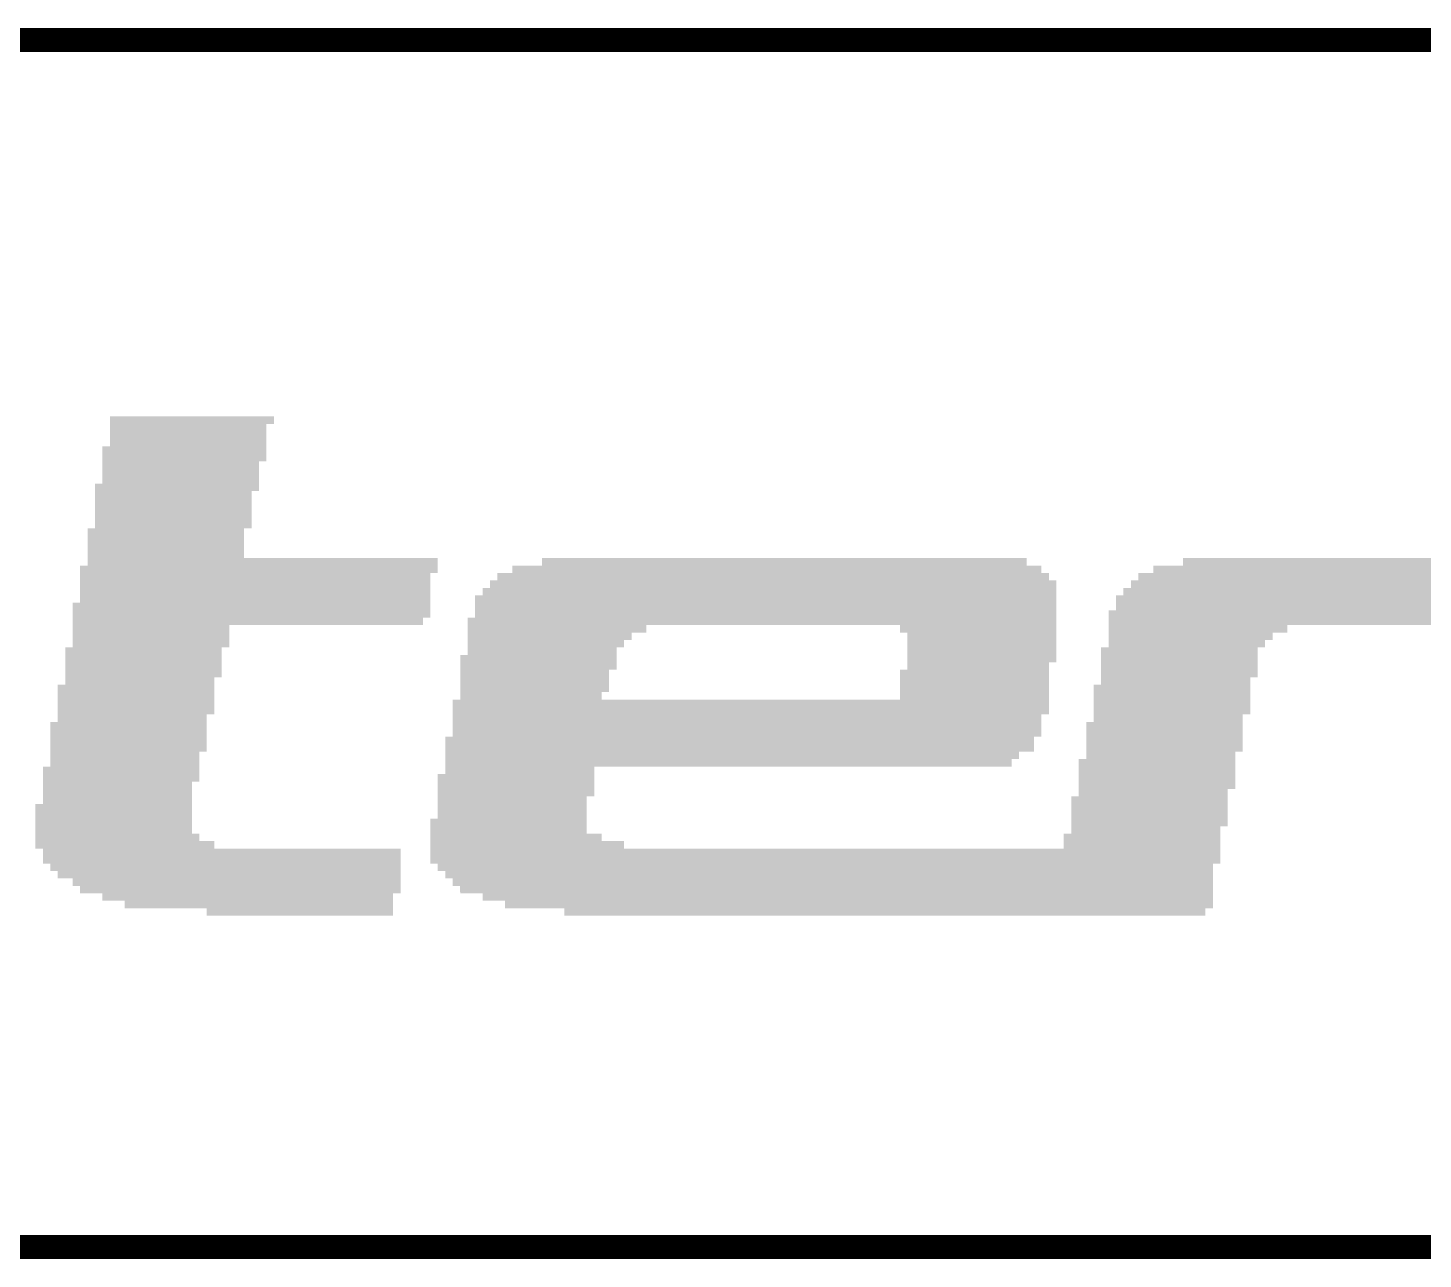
# Model space of a CAD drawing. Extents: x -8 to 142, y 0 to 126.
# Drawn here: x 12.27 to 23.83, y 115.6 to 125.8 of the extents above; entities that cross this region are included whole.
import ezdxf

# ---------------------------------------------------------------- set-up
doc = ezdxf.new("R2010")
doc.units = 0
doc.layers.add('02_ASSY1_GBR', color=6, linetype='CONTINUOUS')

msp = doc.modelspace()

# ---------------------------------------------------------------- linework, layer by layer
at = {"layer": '02_ASSY1_GBR', "const_width": 0.2}
msp.add_lwpolyline([(41.7, 125.7), (-8.3, 125.7), (-8.3, 115.7), (41.7, 115.7)], dxfattribs=at)
at = {"layer": '02_ASSY1_GBR'}
for points in [[(12.951, 122.334148), (12.951014, 122.518852), (14.246988, 122.334148), (14.247, 122.518852)], [(12.951014, 122.519054), (12.951018, 122.580926), (14.30898, 122.519054), (14.309, 122.580926)], [(12.951014, 122.519), (12.951014, 122.519054), (14.308926, 122.519), (14.30898, 122.519054)], [(12.951014, 122.51898), (12.951014, 122.519), (14.247128, 122.51898), (14.308926, 122.519)], [(12.951014, 122.518852), (12.951014, 122.51898), (14.247, 122.518852), (14.247128, 122.51898)], [(12.951018, 122.580926), (12.95102, 122.580946), (14.309, 122.580926), (14.30898, 122.580946)], [(12.95102, 122.580946), (12.951054, 122.58098), (14.30898, 122.580946), (14.308946, 122.58098)], [(12.951054, 122.58098), (12.951074, 122.581), (14.308946, 122.58098), (12.951074, 122.581)], [(12.88901, 122.210054), (12.88902, 122.333946), (14.24698, 122.210054), (14.246988, 122.333946)], [(12.88902, 122.333946), (12.889074, 122.334), (14.246988, 122.333946), (14.246988, 122.334)], [(12.889074, 122.334), (12.950872, 122.33402), (14.246988, 122.334), (14.246988, 122.33402)], [(12.950872, 122.33402), (12.951, 122.334148), (14.246988, 122.33402), (14.246988, 122.334148)], [(12.889, 122.025148), (12.88901, 122.209852), (14.184984, 122.025148), (14.185, 122.209852)], [(12.88901, 122.21), (12.88901, 122.210054), (14.246926, 122.21), (14.24698, 122.210054)], [(12.88901, 122.20998), (12.88901, 122.21), (14.185128, 122.20998), (14.246926, 122.21)], [(12.88901, 122.209852), (12.88901, 122.20998), (14.185, 122.209852), (14.185128, 122.20998)], [(12.828016, 121.964054), (12.82802, 122.024946), (14.18498, 121.964054), (14.184984, 122.024946)], [(12.82802, 122.024946), (12.828074, 122.025), (14.184984, 122.024946), (14.184984, 122.025)], [(12.828074, 122.025), (12.888872, 122.02502), (14.184984, 122.025), (14.184984, 122.02502)], [(12.888872, 122.02502), (12.889, 122.025148), (14.184984, 122.02502), (14.184984, 122.025148)], [(12.828, 121.655148), (12.828016, 121.963852), (14.12398, 121.655148), (14.124, 121.963852)], [(12.828016, 121.964), (12.828016, 121.964054), (14.184926, 121.964), (14.18498, 121.964054)], [(12.828016, 121.96398), (12.828016, 121.964), (14.124128, 121.96398), (14.184926, 121.964)], [(12.828016, 121.963852), (12.828016, 121.96398), (14.124, 121.963852), (14.124128, 121.96398)], [(12.766004, 121.408128), (12.766018, 121.654852), (14.06202, 121.408128), (14.062, 121.654852)], [(12.766018, 121.654852), (12.76602, 121.654946), (14.062, 121.654852), (14.062094, 121.654946)], [(12.76602, 121.654946), (12.766054, 121.65498), (14.062094, 121.654946), (14.062128, 121.65498)], [(12.766054, 121.65498), (12.766074, 121.655), (14.062128, 121.65498), (14.123926, 121.655)], [(12.766074, 121.655), (12.827872, 121.65502), (14.123926, 121.655), (14.123946, 121.65502)], [(12.827872, 121.65502), (12.827906, 121.655054), (14.123946, 121.65502), (14.12398, 121.655054)], [(12.827906, 121.655054), (12.828, 121.655148), (14.12398, 121.655054), (14.12398, 121.655148)], [(12.704016, 121.285054), (12.70402, 121.345946), (15.66698, 121.285054), (15.666988, 121.345946)], [(12.70402, 121.345946), (12.704074, 121.346), (15.666988, 121.345946), (15.666988, 121.346)], [(12.704074, 121.346), (12.765872, 121.34602), (15.666988, 121.346), (15.666988, 121.34602)], [(12.765872, 121.34602), (12.766, 121.346148), (15.666988, 121.34602), (15.666988, 121.346148)], [(12.766, 121.346148), (12.766004, 121.407926), (15.666988, 121.346148), (15.667, 121.407926)], [(12.766004, 121.408), (12.766004, 121.408128), (14.062148, 121.408), (14.06202, 121.408128)], [(12.766004, 121.40798), (12.766004, 121.408), (15.666946, 121.40798), (14.062148, 121.408)], [(12.766004, 121.407926), (12.766004, 121.40798), (15.667, 121.407926), (15.666946, 121.40798)], [(16.284, 121.285148), (16.284018, 121.345926), (20.66602, 121.285148), (20.666, 121.345926)], [(16.284018, 121.345926), (16.28402, 121.345946), (20.666, 121.345926), (20.66598, 121.345946)], [(16.28402, 121.345946), (16.284054, 121.34598), (20.66598, 121.345946), (20.665946, 121.34598)], [(16.284054, 121.34598), (16.284074, 121.346), (20.665946, 121.34598), (20.543148, 121.346)], [(16.284074, 121.346), (16.530872, 121.34602), (20.543148, 121.346), (20.543128, 121.34602)], [(16.530872, 121.34602), (16.53098, 121.346128), (20.543128, 121.34602), (20.54302, 121.346128)], [(16.53098, 121.346128), (16.531, 121.346148), (20.54302, 121.346128), (20.54302, 121.346148)], [(16.531, 121.346148), (16.531018, 121.407926), (20.54302, 121.346148), (20.543, 121.407926)], [(16.531018, 121.407926), (16.53102, 121.407946), (20.543, 121.407926), (20.54298, 121.407946)], [(16.53102, 121.407946), (16.531054, 121.40798), (20.54298, 121.407946), (20.542946, 121.40798)], [(16.531054, 121.40798), (16.531074, 121.408), (20.542946, 121.40798), (16.531074, 121.408)], [(21.592, 121.285148), (21.59202, 121.345946), (26.03598, 121.285148), (26.035988, 121.345946)], [(21.59202, 121.345946), (21.592074, 121.346), (26.035988, 121.345946), (26.035988, 121.346)], [(21.592074, 121.346), (21.838872, 121.34602), (26.035988, 121.346), (26.035988, 121.34602)], [(21.838872, 121.34602), (21.839, 121.346148), (26.035988, 121.34602), (26.035988, 121.346148)], [(21.839, 121.346148), (21.839018, 121.407852), (26.035988, 121.346148), (26.036, 121.407852)], [(21.839018, 121.407852), (21.83902, 121.407946), (26.036, 121.407852), (26.036094, 121.407946)], [(21.83902, 121.407946), (21.839054, 121.40798), (26.036094, 121.407946), (26.036128, 121.40798)], [(21.839054, 121.40798), (21.839074, 121.408), (26.036128, 121.40798), (26.097926, 121.408)], [(12.704, 121.038148), (12.704016, 121.284852), (15.604986, 121.038148), (15.605, 121.284852)], [(12.704016, 121.285), (12.704016, 121.285054), (15.666926, 121.285), (15.66698, 121.285054)], [(12.704016, 121.28498), (12.704016, 121.285), (15.605128, 121.28498), (15.666926, 121.285)], [(12.704016, 121.284852), (12.704016, 121.28498), (15.605, 121.284852), (15.605128, 121.28498)], [(16.099, 121.161148), (16.099018, 121.222926), (20.789998, 121.161148), (20.79, 121.222926)], [(16.099018, 121.222926), (16.09902, 121.222946), (20.79, 121.222926), (20.78998, 121.222946)], [(16.09902, 121.222946), (16.099054, 121.22298), (20.78998, 121.222946), (20.789946, 121.22298)], [(16.099054, 121.22298), (16.099074, 121.223), (20.789946, 121.22298), (20.728148, 121.223)], [(16.099074, 121.223), (16.160872, 121.22302), (20.728148, 121.223), (20.728128, 121.22302)], [(16.160872, 121.22302), (16.16098, 121.223128), (20.728128, 121.22302), (20.72802, 121.223128)], [(16.16098, 121.223128), (16.161, 121.223148), (20.72802, 121.223128), (20.72802, 121.223148)], [(16.161, 121.223148), (16.161018, 121.284926), (20.72802, 121.223148), (20.728, 121.284926)], [(16.161018, 121.284926), (16.16102, 121.284946), (20.728, 121.284926), (20.72798, 121.284946)], [(16.16102, 121.284946), (16.161054, 121.28498), (20.72798, 121.284946), (20.727946, 121.28498)], [(16.161054, 121.28498), (16.161074, 121.285), (20.727946, 121.28498), (20.666148, 121.285)], [(16.161074, 121.285), (16.283872, 121.28502), (20.666148, 121.285), (20.666128, 121.28502)], [(16.283872, 121.28502), (16.28398, 121.285128), (20.666128, 121.28502), (20.66602, 121.285128)], [(16.28398, 121.285128), (16.284, 121.285148), (20.66602, 121.285128), (20.66602, 121.285148)], [(21.407, 121.161148), (21.40702, 121.222946), (25.973986, 121.161148), (25.973992, 121.222946)], [(21.40702, 121.222946), (21.407074, 121.223), (25.973992, 121.222946), (25.973992, 121.223)], [(21.407074, 121.223), (21.468872, 121.22302), (25.973992, 121.223), (25.973992, 121.22302)], [(21.468872, 121.22302), (21.469, 121.223148), (25.973992, 121.22302), (25.973992, 121.223148)], [(21.469, 121.223148), (21.469018, 121.284852), (25.973992, 121.223148), (25.974, 121.284852)], [(21.469018, 121.284852), (21.46902, 121.284946), (25.974, 121.284852), (25.974094, 121.284946)], [(21.46902, 121.284946), (21.469054, 121.28498), (25.974094, 121.284946), (25.974128, 121.28498)], [(21.469054, 121.28498), (21.469074, 121.285), (25.974128, 121.28498), (26.035926, 121.285)], [(21.469074, 121.285), (21.591872, 121.28502), (26.035926, 121.285), (26.035946, 121.28502)], [(21.591872, 121.28502), (21.591906, 121.285054), (26.035946, 121.28502), (26.03598, 121.285054)], [(21.591906, 121.285054), (21.592, 121.285148), (26.03598, 121.285054), (26.03598, 121.285148)], [(15.975, 120.914148), (15.97502, 121.098946), (20.78999, 120.914148), (20.789996, 121.098946)], [(15.97502, 121.098946), (15.975074, 121.099), (20.789996, 121.098946), (20.789996, 121.099)], [(15.975074, 121.099), (16.036872, 121.09902), (20.789996, 121.099), (20.789996, 121.09902)], [(16.036872, 121.09902), (16.037, 121.099148), (20.789996, 121.09902), (20.789996, 121.099148)], [(16.037, 121.099148), (16.03702, 121.160946), (20.789996, 121.099148), (20.789998, 121.160946)], [(16.03702, 121.160946), (16.037074, 121.161), (20.789998, 121.160946), (20.789998, 121.161)], [(16.037074, 121.161), (16.098872, 121.16102), (20.789998, 121.161), (20.789998, 121.16102)], [(16.098872, 121.16102), (16.099, 121.161148), (20.789998, 121.16102), (20.789998, 121.161148)], [(21.284, 120.976148), (21.284018, 121.098852), (25.91298, 120.976148), (25.913, 121.098852)], [(21.284018, 121.098852), (21.28402, 121.098946), (25.913, 121.098852), (25.913094, 121.098946)], [(21.28402, 121.098946), (21.284054, 121.09898), (25.913094, 121.098946), (25.913128, 121.09898)], [(21.284054, 121.09898), (21.284074, 121.099), (25.913128, 121.09898), (25.973926, 121.099)], [(21.284074, 121.099), (21.344872, 121.09902), (25.973926, 121.099), (25.973946, 121.09902)], [(21.344872, 121.09902), (21.344906, 121.099054), (25.973946, 121.09902), (25.97398, 121.099054)], [(21.344906, 121.099054), (21.345, 121.099148), (25.97398, 121.099054), (25.97398, 121.099148)], [(21.345, 121.099148), (21.34502, 121.160946), (25.97398, 121.099148), (25.973986, 121.160946)], [(21.34502, 121.160946), (21.345074, 121.161), (25.973986, 121.160946), (25.973986, 121.161)], [(21.345074, 121.161), (21.406872, 121.16102), (25.973986, 121.161), (25.973986, 121.16102)], [(21.406872, 121.16102), (21.407, 121.161148), (25.973986, 121.16102), (25.973986, 121.161148)], [(12.642012, 120.914054), (12.64202, 121.037946), (15.60498, 120.914054), (15.604986, 121.037946)], [(12.64202, 121.037946), (12.642074, 121.038), (15.604986, 121.037946), (15.604986, 121.038)], [(12.642074, 121.038), (12.703872, 121.03802), (15.604986, 121.038), (15.604986, 121.03802)], [(12.703872, 121.03802), (12.704, 121.038148), (15.604986, 121.03802), (15.604986, 121.038148)], [(12.64201, 120.853054), (12.642012, 120.913852), (15.54298, 120.853054), (15.543, 120.913852)], [(12.642012, 120.914), (12.642012, 120.914054), (15.604926, 120.914), (15.60498, 120.914054)], [(12.642012, 120.91398), (12.642012, 120.914), (15.543128, 120.91398), (15.604926, 120.914)], [(12.642012, 120.913852), (12.642012, 120.91398), (15.543, 120.913852), (15.543128, 120.91398)], [(15.914016, 120.853), (15.91402, 120.913946), (20.789988, 120.853), (20.78999, 120.913946)], [(15.91402, 120.913946), (15.914074, 120.914), (20.78999, 120.913946), (20.78999, 120.914)], [(15.914074, 120.914), (15.974872, 120.91402), (20.78999, 120.914), (20.78999, 120.91402)], [(15.974872, 120.91402), (15.975, 120.914148), (20.78999, 120.91402), (20.78999, 120.914148)], [(21.222012, 120.853054), (21.222018, 120.975852), (25.85098, 120.853054), (25.851, 120.975852)], [(21.222018, 120.975852), (21.22202, 120.975946), (25.851, 120.975852), (25.851094, 120.975946)], [(21.22202, 120.975946), (21.222054, 120.97598), (25.851094, 120.975946), (25.851128, 120.97598)], [(21.222054, 120.97598), (21.222074, 120.976), (25.851128, 120.97598), (25.912926, 120.976)], [(21.222074, 120.976), (21.283872, 120.97602), (25.912926, 120.976), (25.912946, 120.97602)], [(21.283872, 120.97602), (21.283906, 120.976054), (25.912946, 120.97602), (25.91298, 120.976054)], [(21.283906, 120.976054), (21.284, 120.976148), (25.91298, 120.976054), (25.91298, 120.976148)], [(12.642, 120.667148), (12.64201, 120.852852), (13.93898, 120.667148), (13.939, 120.852852)], [(12.64201, 120.853), (12.64201, 120.853054), (15.542926, 120.853), (15.54298, 120.853054)], [(12.64201, 120.85298), (12.64201, 120.853), (13.939128, 120.85298), (15.542926, 120.853)], [(12.64201, 120.852852), (12.64201, 120.85298), (13.939, 120.852852), (13.939128, 120.85298)], [(15.914006, 120.729054), (15.914012, 120.790852), (17.27198, 120.729054), (17.272, 120.790852)], [(15.914012, 120.791054), (15.914016, 120.852852), (17.39498, 120.791054), (17.395, 120.852852)], [(15.914012, 120.791), (15.914012, 120.791054), (17.394926, 120.791), (17.39498, 120.791054)], [(15.914012, 120.79098), (15.914012, 120.791), (17.272128, 120.79098), (17.394926, 120.791)], [(15.914012, 120.790852), (15.914012, 120.79098), (17.272, 120.790852), (17.272128, 120.79098)], [(15.914016, 120.85298), (15.914016, 120.853), (17.395128, 120.85298), (19.493852, 120.853)], [(15.914016, 120.852852), (15.914016, 120.85298), (17.395, 120.852852), (17.395128, 120.85298)], [(19.49398, 120.852872), (19.493852, 120.853), (20.789988, 120.852872), (20.789988, 120.853)], [(19.494, 120.791074), (19.49398, 120.852872), (20.789986, 120.791074), (20.789988, 120.852872)], [(19.494054, 120.79102), (19.494, 120.791074), (20.789986, 120.79102), (20.789986, 120.791074)], [(19.554852, 120.791), (19.494054, 120.79102), (20.789986, 120.791), (20.789986, 120.79102)], [(19.55498, 120.790872), (19.554852, 120.791), (20.789986, 120.790872), (20.789986, 120.791)], [(19.554996, 120.544054), (19.55498, 120.790872), (20.78998, 120.544054), (20.789986, 120.790872)], [(21.222004, 120.729054), (21.222008, 120.790852), (22.57998, 120.729054), (22.58, 120.790852)], [(21.222008, 120.791054), (21.222012, 120.852852), (22.70298, 120.791054), (22.703, 120.852852)], [(21.222008, 120.791), (21.222008, 120.791054), (22.702926, 120.791), (22.70298, 120.791054)], [(21.222008, 120.79098), (21.222008, 120.791), (22.580128, 120.79098), (22.702926, 120.791)], [(21.222008, 120.790852), (21.222008, 120.79098), (22.58, 120.790852), (22.580128, 120.79098)], [(21.222012, 120.853), (21.222012, 120.853054), (25.850926, 120.853), (25.85098, 120.853054)], [(21.222012, 120.85298), (21.222012, 120.853), (22.703128, 120.85298), (24.801852, 120.853)], [(21.222012, 120.852852), (21.222012, 120.85298), (22.703, 120.852852), (22.703128, 120.85298)], [(12.581004, 120.421054), (12.581018, 120.666852), (13.87698, 120.421054), (13.877, 120.666852)], [(12.581018, 120.666852), (12.58102, 120.666946), (13.877, 120.666852), (13.877094, 120.666946)], [(12.58102, 120.666946), (12.581054, 120.66698), (13.877094, 120.666946), (13.877128, 120.66698)], [(12.581054, 120.66698), (12.581074, 120.667), (13.877128, 120.66698), (13.938926, 120.667)], [(12.581074, 120.667), (12.641872, 120.66702), (13.938926, 120.667), (13.938946, 120.66702)], [(12.641872, 120.66702), (12.641906, 120.667054), (13.938946, 120.66702), (13.93898, 120.667054)], [(12.641906, 120.667054), (12.642, 120.667148), (13.93898, 120.667054), (13.93898, 120.667148)], [(15.914, 120.606148), (15.914002, 120.666852), (17.147992, 120.606148), (17.148, 120.666852)], [(15.914002, 120.667054), (15.914006, 120.728852), (17.20998, 120.667054), (17.21, 120.728852)], [(15.914002, 120.667), (15.914002, 120.667054), (17.209926, 120.667), (17.20998, 120.667054)], [(15.914002, 120.66698), (15.914002, 120.667), (17.148128, 120.66698), (17.209926, 120.667)], [(15.914002, 120.666852), (15.914002, 120.66698), (17.148, 120.666852), (17.148128, 120.66698)], [(15.914006, 120.729), (15.914006, 120.729054), (17.271926, 120.729), (17.27198, 120.729054)], [(15.914006, 120.72898), (15.914006, 120.729), (17.210128, 120.72898), (17.271926, 120.729)], [(15.914006, 120.728852), (15.914006, 120.72898), (17.21, 120.728852), (17.210128, 120.72898)], [(21.160004, 120.421054), (21.160018, 120.666852), (22.45598, 120.421054), (22.456, 120.666852)], [(21.160018, 120.666852), (21.16002, 120.666946), (22.456, 120.666852), (22.456094, 120.666946)], [(21.16002, 120.666946), (21.160054, 120.66698), (22.456094, 120.666946), (22.456128, 120.66698)], [(21.160054, 120.66698), (21.160074, 120.667), (22.456128, 120.66698), (22.517926, 120.667)], [(21.160074, 120.667), (21.221872, 120.66702), (22.517926, 120.667), (22.517946, 120.66702)], [(21.221872, 120.66702), (21.221906, 120.667054), (22.517946, 120.66702), (22.51798, 120.667054)], [(21.221906, 120.667054), (21.222, 120.667148), (22.51798, 120.667054), (22.51798, 120.667148)], [(21.222, 120.667148), (21.222002, 120.728852), (22.51798, 120.667148), (22.518, 120.728852)], [(21.222002, 120.728852), (21.222004, 120.72898), (22.518, 120.728852), (22.518128, 120.72898)], [(21.222004, 120.729), (21.222004, 120.729054), (22.579926, 120.729), (22.57998, 120.729054)], [(21.222004, 120.72898), (21.222004, 120.729), (22.518128, 120.72898), (22.579926, 120.729)], [(15.852012, 120.482054), (15.85202, 120.605946), (17.14798, 120.482054), (17.147992, 120.605946)], [(15.85202, 120.605946), (15.852074, 120.606), (17.147992, 120.605946), (17.147992, 120.606)], [(15.852074, 120.606), (15.913872, 120.60602), (17.147992, 120.606), (17.147992, 120.60602)], [(15.913872, 120.60602), (15.914, 120.606148), (17.147992, 120.60602), (17.147992, 120.606148)], [(19.554996, 120.544), (19.554996, 120.544054), (20.789926, 120.544), (20.78998, 120.544054)], [(19.554996, 120.54398), (19.554996, 120.544), (20.728128, 120.54398), (20.789926, 120.544)], [(19.554998, 120.543852), (19.554996, 120.54398), (20.728, 120.543852), (20.728128, 120.54398)], [(19.555, 120.482148), (19.554998, 120.543852), (20.727996, 120.482148), (20.728, 120.543852)], [(12.581, 120.359148), (12.581004, 120.420852), (13.814996, 120.359148), (13.815, 120.420852)], [(12.581004, 120.421), (12.581004, 120.421054), (13.876926, 120.421), (13.87698, 120.421054)], [(12.581004, 120.42098), (12.581004, 120.421), (13.815128, 120.42098), (13.876926, 120.421)], [(12.581004, 120.420852), (12.581004, 120.42098), (13.815, 120.420852), (13.815128, 120.42098)], [(15.852002, 120.297054), (15.852012, 120.481852), (17.08598, 120.297054), (17.086, 120.481852)], [(15.852012, 120.482), (15.852012, 120.482054), (17.147926, 120.482), (17.14798, 120.482054)], [(15.852012, 120.48198), (15.852012, 120.482), (17.086128, 120.48198), (17.147926, 120.482)], [(15.852012, 120.481852), (15.852012, 120.48198), (17.086, 120.481852), (17.086128, 120.48198)], [(19.494, 120.235128), (19.49402, 120.481946), (20.72798, 120.235128), (20.727994, 120.481946)], [(19.49402, 120.481946), (19.494074, 120.482), (20.727994, 120.481946), (20.727994, 120.482)], [(19.494074, 120.482), (19.554872, 120.48202), (20.727994, 120.482), (20.727994, 120.48202)], [(19.554872, 120.48202), (19.555, 120.482148), (20.727994, 120.48202), (20.727996, 120.482148)], [(21.16, 120.359148), (21.160004, 120.420852), (22.394996, 120.359148), (22.395, 120.420852)], [(21.160004, 120.421), (21.160004, 120.421054), (22.455926, 120.421), (22.45598, 120.421054)], [(21.160004, 120.42098), (21.160004, 120.421), (22.395128, 120.42098), (22.455926, 120.421)], [(21.160004, 120.420852), (21.160004, 120.42098), (22.395, 120.420852), (22.395128, 120.42098)], [(12.519004, 120.112054), (12.51902, 120.358946), (13.81498, 120.112054), (13.814994, 120.358946)], [(12.51902, 120.358946), (12.519074, 120.359), (13.814994, 120.358946), (13.814994, 120.359)], [(12.519074, 120.359), (12.580872, 120.35902), (13.814994, 120.359), (13.814994, 120.35902)], [(12.580872, 120.35902), (12.581, 120.359148), (13.814994, 120.35902), (13.814996, 120.359148)], [(15.852, 120.235148), (15.852002, 120.296852), (17.02502, 120.235148), (17.025, 120.296852)], [(15.852002, 120.297), (15.852002, 120.297054), (17.085926, 120.297), (17.08598, 120.297054)], [(15.852002, 120.29698), (15.852002, 120.297), (17.025128, 120.29698), (17.085926, 120.297)], [(15.852002, 120.296852), (15.852002, 120.29698), (17.025, 120.296852), (17.025128, 120.29698)], [(21.098004, 120.112054), (21.09802, 120.358946), (22.39498, 120.112054), (22.394994, 120.358946)], [(21.09802, 120.358946), (21.098074, 120.359), (22.394994, 120.358946), (22.394994, 120.359)], [(21.098074, 120.359), (21.159872, 120.35902), (22.394994, 120.359), (22.394994, 120.35902)], [(21.159872, 120.35902), (21.16, 120.359148), (22.394994, 120.35902), (22.394996, 120.359148)], [(15.790012, 120.112054), (15.79002, 120.234946), (20.72798, 120.112054), (20.72798, 120.234946)], [(15.79002, 120.234946), (15.790054, 120.23498), (20.72798, 120.234946), (20.72798, 120.23498)], [(15.790054, 120.23498), (15.790074, 120.235), (20.72798, 120.23498), (20.72798, 120.235)], [(15.790074, 120.235), (15.851872, 120.23502), (17.025148, 120.235), (17.025128, 120.23502)], [(15.851872, 120.23502), (15.85198, 120.235128), (17.025128, 120.23502), (17.02502, 120.235128)], [(15.85198, 120.235128), (15.852, 120.235148), (17.02502, 120.235128), (17.02502, 120.235148)], [(19.493872, 120.235), (19.494, 120.235128), (20.72798, 120.235), (20.72798, 120.235128)], [(12.519, 120.050148), (12.519002, 120.111852), (13.752996, 120.050148), (13.753, 120.111852)], [(12.519002, 120.111852), (12.519004, 120.11198), (13.753, 120.111852), (13.753128, 120.11198)], [(12.519004, 120.112), (12.519004, 120.112054), (13.814926, 120.112), (13.81498, 120.112054)], [(12.519004, 120.11198), (12.519004, 120.112), (13.753128, 120.11198), (13.814926, 120.112)], [(15.79, 119.927148), (15.790012, 120.111852), (20.66598, 119.927148), (20.666, 120.111852)], [(15.790012, 120.112), (15.790012, 120.112054), (20.727926, 120.112), (20.72798, 120.112054)], [(15.790012, 120.11198), (15.790012, 120.112), (20.666128, 120.11198), (20.727926, 120.112)], [(15.790012, 120.111852), (15.790012, 120.11198), (20.666, 120.111852), (20.666128, 120.11198)], [(21.098, 120.050148), (21.098002, 120.111852), (22.332996, 120.050148), (22.333, 120.111852)], [(21.098002, 120.111852), (21.098004, 120.11198), (22.333, 120.111852), (22.333128, 120.11198)], [(21.098004, 120.112), (21.098004, 120.112054), (22.394926, 120.112), (22.39498, 120.112054)], [(21.098004, 120.11198), (21.098004, 120.112), (22.333128, 120.11198), (22.394926, 120.112)], [(12.457006, 119.803054), (12.45702, 120.049946), (13.75298, 119.803054), (13.752994, 120.049946)], [(12.45702, 120.049946), (12.457074, 120.05), (13.752994, 120.049946), (13.752994, 120.05)], [(12.457074, 120.05), (12.518872, 120.05002), (13.752994, 120.05), (13.752994, 120.05002)], [(12.518872, 120.05002), (12.519, 120.050148), (13.752994, 120.05002), (13.752996, 120.050148)], [(21.037002, 119.803054), (21.03702, 120.049946), (22.33298, 119.803054), (22.332994, 120.049946)], [(21.03702, 120.049946), (21.037074, 120.05), (22.332994, 120.049946), (22.332994, 120.05)], [(21.037074, 120.05), (21.097872, 120.05002), (22.332994, 120.05), (22.332994, 120.05002)], [(21.097872, 120.05002), (21.098, 120.050148), (22.332994, 120.05002), (22.332996, 120.050148)], [(15.72902, 119.926946), (15.729054, 119.92698), (20.605094, 119.926946), (20.605128, 119.92698)], [(15.72902, 119.926852), (15.72902, 119.926946), (20.605, 119.926852), (20.605094, 119.926946)], [(15.72902, 119.803054), (15.72902, 119.926852), (20.60498, 119.803054), (20.605, 119.926852)], [(15.729054, 119.92698), (15.729074, 119.927), (20.605128, 119.92698), (20.665926, 119.927)], [(15.729074, 119.927), (15.789872, 119.92702), (20.665926, 119.927), (20.665946, 119.92702)], [(15.789872, 119.92702), (15.789906, 119.927054), (20.665946, 119.92702), (20.66598, 119.927054)], [(15.789906, 119.927054), (15.79, 119.927148), (20.66598, 119.927054), (20.66598, 119.927148)], [(12.457, 119.680148), (12.457006, 119.802852), (13.69199, 119.680148), (13.692, 119.802852)], [(12.457006, 119.803), (12.457006, 119.803054), (13.752926, 119.803), (13.75298, 119.803054)], [(12.457006, 119.80298), (12.457006, 119.803), (13.692128, 119.80298), (13.752926, 119.803)], [(12.457006, 119.802852), (12.457006, 119.80298), (13.692, 119.802852), (13.692128, 119.80298)], [(15.72902, 119.803), (15.72902, 119.803054), (20.604926, 119.803), (20.60498, 119.803054)], [(15.72902, 119.80298), (15.72902, 119.803), (20.481128, 119.80298), (20.604926, 119.803)], [(15.72902, 119.802852), (15.72902, 119.80298), (20.481, 119.802852), (20.481128, 119.80298)], [(15.72902, 119.742054), (15.72902, 119.802852), (20.48098, 119.742054), (20.481, 119.802852)], [(15.72902, 119.742), (15.72902, 119.742054), (20.480926, 119.742), (20.48098, 119.742054)], [(15.72902, 119.74198), (15.72902, 119.742), (20.419128, 119.74198), (20.480926, 119.742)], [(15.72902, 119.741852), (15.72902, 119.74198), (20.419, 119.741852), (20.419128, 119.74198)], [(15.72902, 119.680054), (15.72902, 119.741852), (20.41898, 119.680054), (20.419, 119.741852)], [(20.975004, 119.495054), (20.97502, 119.741946), (22.27098, 119.495054), (22.270996, 119.741946)], [(20.97502, 119.741946), (20.975074, 119.742), (22.270996, 119.741946), (22.270996, 119.742)], [(20.975074, 119.742), (21.036872, 119.74202), (22.270996, 119.742), (22.270996, 119.74202)], [(21.036872, 119.74202), (21.037, 119.742148), (22.270996, 119.74202), (22.270996, 119.742148)], [(21.037, 119.742148), (21.037002, 119.802852), (22.270996, 119.742148), (22.271, 119.802852)], [(21.037002, 119.803), (21.037002, 119.803054), (22.332926, 119.803), (22.33298, 119.803054)], [(21.037002, 119.80298), (21.037002, 119.803), (22.271128, 119.80298), (22.332926, 119.803)], [(21.037002, 119.802852), (21.037002, 119.80298), (22.271, 119.802852), (22.271128, 119.80298)], [(12.39601, 119.556054), (12.39602, 119.679946), (13.69198, 119.556054), (13.69199, 119.679946)], [(12.39602, 119.679946), (12.396074, 119.68), (13.69199, 119.679946), (13.69199, 119.68)], [(12.396074, 119.68), (12.456872, 119.68002), (13.69199, 119.68), (13.69199, 119.68002)], [(12.456872, 119.68002), (12.457, 119.680148), (13.69199, 119.68002), (13.69199, 119.680148)], [(15.66701, 119.433054), (15.66702, 119.617946), (16.96298, 119.433054), (16.962994, 119.617946)], [(15.66702, 119.617946), (15.667074, 119.618), (16.962994, 119.617946), (16.962994, 119.618)], [(15.667074, 119.618), (15.728872, 119.61802), (16.962994, 119.618), (16.962994, 119.61802)], [(15.728872, 119.61802), (15.729, 119.618148), (16.962994, 119.61802), (16.962994, 119.618148)], [(15.729, 119.618148), (15.729018, 119.679852), (16.962994, 119.618148), (16.963, 119.679852)], [(15.729018, 119.67998), (15.72902, 119.68), (16.963128, 119.67998), (20.418926, 119.68)], [(15.729018, 119.679852), (15.729018, 119.67998), (16.963, 119.679852), (16.963128, 119.67998)], [(15.72902, 119.68), (15.72902, 119.680054), (20.418926, 119.68), (20.41898, 119.680054)], [(12.396, 119.371148), (12.39601, 119.555852), (13.63001, 119.371148), (13.63, 119.555852)], [(12.39601, 119.556), (12.39601, 119.556054), (13.691926, 119.556), (13.69198, 119.556054)], [(12.39601, 119.55598), (12.39601, 119.556), (13.630128, 119.55598), (13.691926, 119.556)], [(12.39601, 119.555852), (12.39601, 119.55598), (13.63, 119.555852), (13.630128, 119.55598)], [(20.975, 119.433148), (20.975002, 119.494852), (22.208996, 119.433148), (22.209, 119.494852)], [(20.975002, 119.494852), (20.975004, 119.49498), (22.209, 119.494852), (22.209128, 119.49498)], [(20.975004, 119.495), (20.975004, 119.495054), (22.270926, 119.495), (22.27098, 119.495054)], [(20.975004, 119.49498), (20.975004, 119.495), (22.209128, 119.49498), (22.270926, 119.495)], [(12.334006, 119.124128), (12.33402, 119.370946), (13.63002, 119.124128), (13.63001, 119.370946)], [(12.33402, 119.370946), (12.334074, 119.371), (13.63001, 119.370946), (13.63001, 119.371)], [(12.334074, 119.371), (12.395872, 119.37102), (13.63001, 119.371), (13.63001, 119.37102)], [(12.395872, 119.37102), (12.396, 119.371148), (13.63001, 119.37102), (13.63001, 119.371148)], [(15.667, 119.248148), (15.667008, 119.432852), (16.901012, 119.248148), (16.901, 119.432852)], [(15.667008, 119.433), (15.66701, 119.433054), (16.962926, 119.433), (16.96298, 119.433054)], [(15.667008, 119.43298), (15.667008, 119.433), (16.901128, 119.43298), (16.962926, 119.433)], [(15.667008, 119.432852), (15.667008, 119.43298), (16.901, 119.432852), (16.901128, 119.43298)], [(20.913004, 119.186054), (20.91302, 119.432946), (22.20898, 119.186054), (22.208994, 119.432946)], [(20.91302, 119.432946), (20.913074, 119.433), (22.208994, 119.432946), (22.208994, 119.433)], [(20.913074, 119.433), (20.974872, 119.43302), (22.208994, 119.433), (22.208994, 119.43302)], [(20.974872, 119.43302), (20.975, 119.433148), (22.208994, 119.43302), (22.208996, 119.433148)], [(15.60502, 119.247946), (15.605074, 119.248), (16.901012, 119.247946), (16.901012, 119.248)], [(15.60502, 119.124128), (15.60502, 119.247946), (16.90102, 119.124128), (16.901012, 119.247946)], [(15.605074, 119.248), (15.666872, 119.24802), (16.901012, 119.248), (16.901012, 119.24802)], [(15.666872, 119.24802), (15.667, 119.248148), (16.901012, 119.24802), (16.901012, 119.248148)], [(20.913, 119.124148), (20.913002, 119.185852), (22.148, 119.124148), (22.148, 119.185852)], [(20.913002, 119.185852), (20.913004, 119.18598), (22.148, 119.185852), (22.148128, 119.18598)], [(20.913004, 119.186), (20.913004, 119.186054), (22.208926, 119.186), (22.20898, 119.186054)], [(20.913004, 119.18598), (20.913004, 119.186), (22.148128, 119.18598), (22.208926, 119.186)], [(12.334, 119.001128), (12.334002, 119.062926), (13.81502, 119.001128), (13.815, 119.062926)], [(12.334002, 119.063128), (12.334006, 119.123926), (13.69202, 119.063128), (13.692, 119.123926)], [(12.334002, 119.063), (12.334002, 119.063128), (13.692148, 119.063), (13.69202, 119.063128)], [(12.334002, 119.06298), (12.334002, 119.063), (13.814946, 119.06298), (13.692148, 119.063)], [(12.334002, 119.062926), (12.334002, 119.06298), (13.815, 119.062926), (13.814946, 119.06298)], [(12.334006, 119.124), (12.334006, 119.124128), (13.630148, 119.124), (13.63002, 119.124128)], [(12.334006, 119.12398), (12.334006, 119.124), (13.691946, 119.12398), (13.630148, 119.124)], [(12.334006, 119.123926), (12.334006, 119.12398), (13.692, 119.123926), (13.691946, 119.12398)], [(15.60502, 119.124), (15.60502, 119.124128), (16.901148, 119.124), (16.90102, 119.124128)], [(15.60502, 119.12398), (15.60502, 119.124), (17.024946, 119.12398), (16.901148, 119.124)], [(15.60502, 119.123926), (15.60502, 119.12398), (17.025, 119.123926), (17.024946, 119.12398)], [(15.60502, 119.063128), (15.60502, 119.123926), (17.02502, 119.063128), (17.025, 119.123926)], [(15.60502, 119.063), (15.60502, 119.063128), (17.025148, 119.063), (17.02502, 119.063128)], [(15.60502, 119.06298), (15.60502, 119.063), (17.209946, 119.06298), (17.025148, 119.063)], [(15.60502, 119.062926), (15.60502, 119.06298), (17.21, 119.062926), (17.209946, 119.06298)], [(15.60502, 119.001128), (15.60502, 119.062926), (17.21002, 119.001128), (17.21, 119.062926)], [(20.85102, 119.123946), (20.851074, 119.124), (22.148, 119.123946), (22.148, 119.124)], [(20.85102, 119.001128), (20.85102, 119.123946), (22.148, 119.001128), (22.148, 119.123946)], [(20.851074, 119.124), (20.912872, 119.12402), (22.148, 119.124), (22.148, 119.12402)], [(20.912872, 119.12402), (20.913, 119.124148), (22.148, 119.12402), (22.148, 119.124148)], [(12.334, 119.001074), (12.334, 119.001128), (13.815074, 119.001074), (13.81502, 119.001128)], [(12.334054, 119.00102), (12.334, 119.001074), (13.815128, 119.00102), (13.815074, 119.001074)], [(12.395852, 119.001), (12.334054, 119.00102), (13.815148, 119.001), (13.815128, 119.00102)], [(12.395872, 119.00098), (12.395852, 119.001), (15.357946, 119.00098), (13.815148, 119.001)], [(12.395926, 119.000926), (12.395872, 119.00098), (15.358, 119.000926), (15.357946, 119.00098)], [(12.39598, 119.000872), (12.395926, 119.000926), (15.357998, 119.000872), (15.358, 119.000926)], [(12.396, 118.877074), (12.39598, 119.000872), (15.357992, 118.877074), (15.357998, 119.000872)], [(15.60502, 119.001), (15.60502, 119.001128), (17.210148, 119.001), (17.21002, 119.001128)], [(15.60502, 119.00098), (15.60502, 119.001), (22.148, 119.00098), (22.148, 119.001)], [(15.60502, 118.877054), (15.60502, 119.00098), (22.14798, 118.877054), (22.148, 119.00098)], [(20.850892, 119.001), (20.85102, 119.001128), (22.148, 119.001), (22.148, 119.001128)], [(12.396054, 118.87702), (12.396, 118.877074), (15.357992, 118.87702), (15.357992, 118.877074)], [(12.456852, 118.877), (12.396054, 118.87702), (15.357992, 118.877), (15.357992, 118.87702)], [(12.45698, 118.876872), (12.456852, 118.877), (15.357992, 118.876872), (15.357992, 118.877)], [(12.457, 118.816074), (12.45698, 118.876872), (15.35799, 118.816074), (15.357992, 118.876872)], [(12.457054, 118.81602), (12.457, 118.816074), (15.35799, 118.81602), (15.35799, 118.816074)], [(12.518852, 118.816), (12.457054, 118.81602), (15.35799, 118.816), (15.35799, 118.81602)], [(12.51898, 118.815872), (12.518852, 118.816), (15.357988, 118.815872), (15.35799, 118.816)], [(12.519, 118.754074), (12.51898, 118.815872), (15.357986, 118.754074), (15.357988, 118.815872)], [(15.605074, 118.877), (15.60502, 118.877054), (22.147926, 118.877), (22.14798, 118.877054)], [(15.666872, 118.87698), (15.666852, 118.877), (22.086128, 118.87698), (22.147926, 118.877)], [(15.66698, 118.876872), (15.666872, 118.87698), (22.08602, 118.876872), (22.086128, 118.87698)], [(15.666982, 118.876852), (15.66698, 118.876872), (22.086, 118.876852), (22.08602, 118.876872)], [(15.667, 118.816074), (15.666982, 118.876852), (22.085996, 118.816074), (22.086, 118.876852)], [(15.667054, 118.81602), (15.667, 118.816074), (22.085996, 118.81602), (22.085996, 118.816074)], [(15.728852, 118.816), (15.667054, 118.81602), (22.085996, 118.816), (22.085996, 118.81602)], [(15.72898, 118.815872), (15.728852, 118.816), (22.085996, 118.815872), (22.085996, 118.816)], [(15.729, 118.754074), (15.72898, 118.815872), (22.085992, 118.754074), (22.085996, 118.815872)], [(12.519054, 118.75402), (12.519, 118.754074), (15.357986, 118.75402), (15.357986, 118.754074)], [(12.641852, 118.754), (12.519054, 118.75402), (15.357986, 118.754), (15.357986, 118.75402)], [(12.64198, 118.753872), (12.641852, 118.754), (15.357986, 118.753872), (15.357986, 118.754)], [(12.642, 118.692074), (12.64198, 118.753872), (15.357982, 118.692074), (15.357986, 118.753872)], [(12.642054, 118.69202), (12.642, 118.692074), (15.357982, 118.69202), (15.357982, 118.692074)], [(12.703852, 118.692), (12.642054, 118.69202), (15.357982, 118.692), (15.357982, 118.69202)], [(12.70398, 118.691872), (12.703852, 118.692), (15.357982, 118.691872), (15.357982, 118.692)], [(12.704, 118.631074), (12.70398, 118.691872), (15.35798, 118.631074), (15.357982, 118.691872)], [(15.729054, 118.75402), (15.729, 118.754074), (22.085992, 118.75402), (22.085992, 118.754074)], [(15.789852, 118.754), (15.729054, 118.75402), (22.085992, 118.754), (22.085992, 118.75402)], [(15.78998, 118.753872), (15.789852, 118.754), (22.085992, 118.753872), (22.085992, 118.754)], [(15.79, 118.692074), (15.78998, 118.753872), (22.08599, 118.692074), (22.085992, 118.753872)], [(15.790054, 118.69202), (15.79, 118.692074), (22.08599, 118.69202), (22.08599, 118.692074)], [(15.851852, 118.692), (15.790054, 118.69202), (22.08599, 118.692), (22.08599, 118.69202)], [(15.85198, 118.691872), (15.851852, 118.692), (22.085988, 118.691872), (22.08599, 118.692)], [(15.852, 118.631074), (15.85198, 118.691872), (22.085986, 118.631074), (22.085988, 118.691872)], [(12.70402, 118.631054), (12.704, 118.631074), (15.35798, 118.631054), (15.35798, 118.631074)], [(12.704054, 118.63102), (12.70402, 118.631054), (15.357946, 118.63102), (15.35798, 118.631054)], [(12.888852, 118.631), (12.704054, 118.63102), (15.357926, 118.631), (15.357946, 118.63102)], [(12.888872, 118.63098), (12.888852, 118.631), (15.296128, 118.63098), (15.357926, 118.631)], [(12.88898, 118.630872), (12.888872, 118.63098), (15.29602, 118.630872), (15.296128, 118.63098)], [(12.888982, 118.630852), (12.88898, 118.630872), (15.296, 118.630852), (15.29602, 118.630872)], [(12.889, 118.569074), (12.888982, 118.630852), (15.295992, 118.569074), (15.296, 118.630852)], [(12.889054, 118.56902), (12.889, 118.569074), (15.295992, 118.56902), (15.295992, 118.569074)], [(13.073852, 118.569), (12.889054, 118.56902), (15.295992, 118.569), (15.295992, 118.56902)], [(13.07398, 118.568872), (13.073852, 118.569), (15.295992, 118.568872), (15.295992, 118.569)], [(13.074, 118.507074), (13.07398, 118.568872), (15.295986, 118.507074), (15.295992, 118.568872)], [(15.852054, 118.63102), (15.852, 118.631074), (22.085986, 118.63102), (22.085986, 118.631074)], [(16.036852, 118.631), (15.852054, 118.63102), (22.085986, 118.631), (22.085986, 118.63102)], [(16.03698, 118.630872), (16.036852, 118.631), (22.085986, 118.630872), (22.085986, 118.631)], [(16.037, 118.569074), (16.03698, 118.630872), (22.085982, 118.569074), (22.085986, 118.630872)], [(16.037054, 118.56902), (16.037, 118.569074), (22.085982, 118.56902), (22.085982, 118.569074)], [(16.221852, 118.569), (16.037054, 118.56902), (22.085982, 118.569), (22.085982, 118.56902)], [(16.22198, 118.568872), (16.221852, 118.569), (22.085982, 118.568872), (22.085982, 118.569)], [(16.222, 118.507074), (16.22198, 118.568872), (22.08598, 118.507074), (22.085982, 118.568872)], [(13.074054, 118.50702), (13.074, 118.507074), (15.295986, 118.50702), (15.295986, 118.507074)], [(13.752852, 118.507), (13.074054, 118.50702), (15.295986, 118.507), (15.295986, 118.50702)], [(13.75298, 118.506872), (13.752852, 118.507), (15.295986, 118.506872), (15.295986, 118.507)], [(13.753, 118.445074), (13.75298, 118.506872), (15.29598, 118.445074), (15.295986, 118.506872)], [(13.75302, 118.445054), (13.753, 118.445074), (15.29598, 118.445054), (15.29598, 118.445074)], [(13.753054, 118.44502), (13.75302, 118.445054), (15.295946, 118.44502), (15.29598, 118.445054)], [(15.295926, 118.445), (13.753054, 118.44502), (15.295926, 118.445), (15.295946, 118.44502)], [(16.22202, 118.507054), (16.222, 118.507074), (22.08598, 118.507054), (22.08598, 118.507074)], [(16.222054, 118.50702), (16.22202, 118.507054), (22.085946, 118.50702), (22.08598, 118.507054)], [(16.715852, 118.507), (16.222054, 118.50702), (22.085926, 118.507), (22.085946, 118.50702)], [(16.715872, 118.50698), (16.715852, 118.507), (22.024128, 118.50698), (22.085926, 118.507)], [(16.71598, 118.506872), (16.715872, 118.50698), (22.02402, 118.506872), (22.024128, 118.50698)], [(16.715982, 118.506852), (16.71598, 118.506872), (22.024, 118.506852), (22.02402, 118.506872)], [(16.716, 118.445074), (16.715982, 118.506852), (22.02398, 118.445074), (22.024, 118.506852)], [(16.71602, 118.445054), (16.716, 118.445074), (22.02398, 118.445054), (22.02398, 118.445074)], [(16.716054, 118.44502), (16.71602, 118.445054), (22.023946, 118.44502), (22.02398, 118.445054)], [(22.023926, 118.445), (16.716054, 118.44502), (22.023926, 118.445), (22.023946, 118.44502)]]:
    msp.add_solid(points, dxfattribs=at)

doc.saveas('drawing.dxf')
